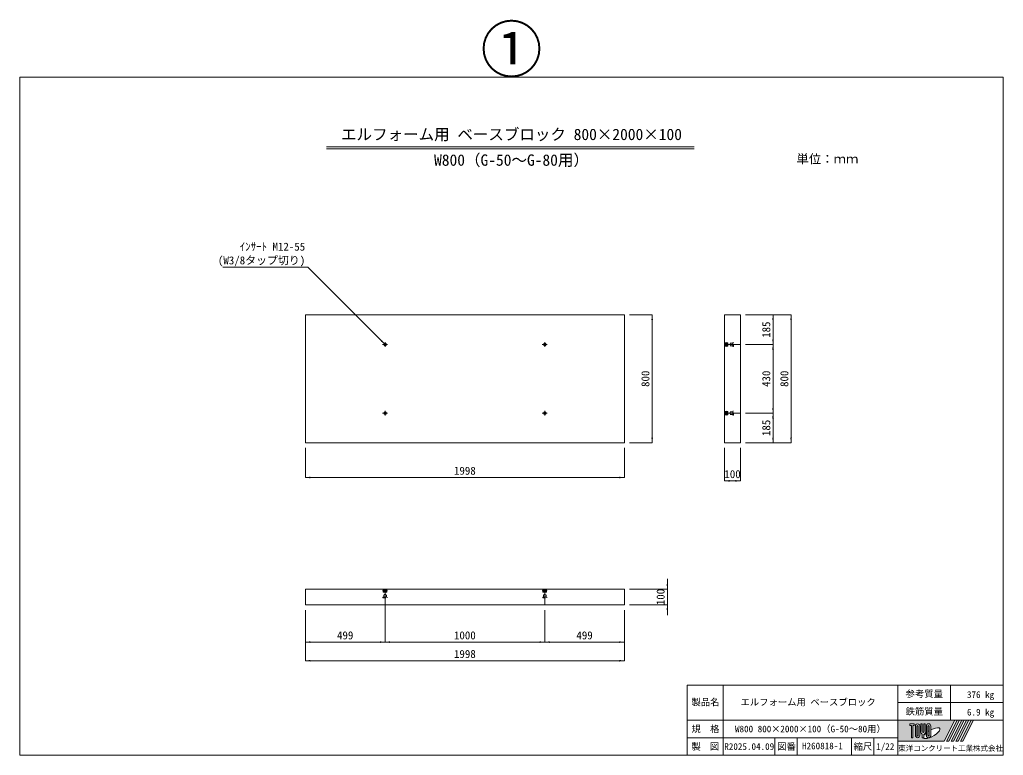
# Model space of a CAD drawing. Units: millimetres at full size; some dimension numbers follow another scale. Extents: x 48 to 43288, y -58809 to -8936.
# Drawn here: x 48 to 6208, y -35691 to -31085 of the extents above; entities that cross this region are included whole.
import ezdxf
from ezdxf.enums import TextEntityAlignment as Align

# ---------------------------------------------------------------- set-up
doc = ezdxf.new("R2010")
doc.units = ezdxf.units.MM
doc.header["$LTSCALE"] = 75
doc.linetypes.add('USER2', pattern=[8.5725, 5.715, -0.9525, 0.9525, -0.9525])
doc.linetypes.add('USER3', pattern=[0.405, 0.225, -0.18])
for name, color, linetype, lineweight in [('_0-0_', 7, 'Continuous', 9), ('寸法線', 7, 'Continuous', 9), ('引出線', 4, 'Continuous', 9), ('本体', 7, 'Continuous', 9), ('枠', 5, 'Continuous', 5), ('補助線', 8, 'Continuous', 13), ('ｲﾝｻｰﾄ', 3, 'USER3', 5)]:
    doc.layers.add(name, color=color, linetype=linetype, lineweight=lineweight)
doc.styles.add('ＭＳ ゴシック', font='')
doc.styles.get('ＭＳ ゴシック').set_extended_font_data('MS Gothic')

# ---------------------------------------------------------------- blocks, each defined once
blk = doc.blocks.new('filled_arrow')
at = {"color": 0, "linetype": 'Continuous', "lineweight": -2}
blk.add_solid([(7.5, 1.25), (0, 0), (7.5, -1.25)], dxfattribs=at)

msp = doc.modelspace()

# ---------------------------------------------------------------- hatches: boundary and pattern name
at = {"layer": '枠'}
h = msp.add_hatch(color=7, dxfattribs=at)
h.paths.add_polyline_path([(5547.52, -35470.69), (5547.52, -35602.69), (5837.92, -35602.69), (5903.92, -35470.69)])
edge = h.paths.add_edge_path(flags=16)
edge.add_ellipse((5758.36, -35551.95), major_axis=(51.71744, 28.94828), ratio=0.3471473417839755, start_angle=-144.31121551620072, end_angle=72.18990366955182, ccw=False)
edge.add_ellipse((5739.21, -35564.45), major_axis=(-0, 17.6), ratio=0.8463541477272727, start_angle=-160.70345668549217, end_angle=-90.00000000003904)
edge.add_line((5754.11, -35564.45), (5754.11, -35530.9))
edge = h.paths.add_edge_path(flags=16)
edge.add_ellipse((5739.21, -35508.94), major_axis=(-0, 16.24615), ratio=0.8463541586519492, start_angle=-89.99999999999164, end_angle=90.00000000000801, ccw=False)
edge.add_line((5752.96, -35508.94), (5752.96, -35564.45))
edge.add_ellipse((5739.21, -35564.45), major_axis=(0, 16.24615), ratio=0.8463541586519492, start_angle=90.00000000000955, end_angle=-89.99999999999051, ccw=False)
edge.add_line((5725.46, -35564.45), (5725.46, -35508.94))
edge = h.paths.add_edge_path(flags=16)
edge.add_line((5743.8, -35508.94), (5743.8, -35564.45))
edge.add_ellipse((5739.21, -35564.45), major_axis=(-0, 5.41538), ratio=0.8463540450032638, start_angle=89.99999999995185, end_angle=-90.00000000004849, ccw=False)
edge.add_line((5734.63, -35564.45), (5734.63, -35508.94))
edge.add_ellipse((5739.21, -35508.94), major_axis=(-0, 5.41538), ratio=0.8463540450032638, start_angle=-90.00000000008623, end_angle=89.99999999991343, ccw=False)
edge = h.paths.add_edge_path(flags=16)
edge.add_line((5742.65, -35537.31), (5742.65, -35564.45))
edge.add_ellipse((5739.21, -35564.45), major_axis=(0, 4.06154), ratio=0.8463542628432875, start_angle=90.0000000001412, end_angle=-89.99999999985943, ccw=False)
edge.add_line((5735.78, -35564.45), (5735.78, -35541.75))
edge.add_ellipse((5758.36, -35551.95), major_axis=(51.71744, 28.94828), ratio=0.34714734178397555, start_angle=107.79174141112958, end_angle=126.4713182157414, ccw=False)
edge = h.paths.add_edge_path(flags=16)
edge.add_line((5718.59, -35492.69), (5718.59, -35542.45))
edge.add_ellipse((5704.84, -35542.45), major_axis=(0, 16.24615), ratio=0.8463541586519492, start_angle=-163.341166640683, end_angle=-89.99999999999886, ccw=False)
edge.add_line((5709.42, -35557.76), (5709.42, -35580.69))
edge.add_line((5709.42, -35580.69), (5700.25, -35580.69))
edge.add_line((5700.25, -35580.69), (5700.25, -35557.76))
edge.add_ellipse((5704.84, -35542.45), major_axis=(-0, 16.24615), ratio=0.8463541586519492, start_angle=89.99999999999824, end_angle=163.341166640683, ccw=False)
edge.add_line((5691.09, -35542.45), (5691.09, -35492.69))
edge.add_line((5691.09, -35492.69), (5700.25, -35492.69))
edge.add_line((5700.25, -35492.69), (5700.25, -35542.45))
edge.add_ellipse((5704.84, -35542.45), major_axis=(0, 5.41538), ratio=0.8463540450032638, start_angle=90.00000000001921, end_angle=-89.9999999999812)
edge.add_line((5709.42, -35542.45), (5709.42, -35492.69))
edge.add_line((5709.42, -35492.69), (5718.59, -35492.69))
edge = h.paths.add_edge_path(flags=16)
edge.add_line((5724.32, -35550.44), (5724.32, -35564.45))
edge.add_ellipse((5739.21, -35564.45), major_axis=(0, 17.6), ratio=0.8463541477272727, start_angle=90.0000000000089, end_angle=-171.54427023795384)
edge.add_ellipse((5758.36, -35551.95), major_axis=(51.71744, 28.94828), ratio=0.34714734178397555, start_angle=-178.6495357001653, end_angle=-148.2924416644072, ccw=False)
edge.add_line((5707.45, -35582.05), (5710.57, -35582.05))
edge.add_line((5710.57, -35582.05), (5710.57, -35564.89))
edge.add_ellipse((5758.36, -35551.95), major_axis=(51.71744, 28.94828), ratio=0.3471473417839755, start_angle=148.21912000477957, end_angle=165.90812145711823, ccw=False)
edge = h.paths.add_edge_path(flags=16)
edge.add_ellipse((5670.46, -35508.94), major_axis=(0, 16.24615), ratio=0.8463541586519492, start_angle=-89.99999999995396, end_angle=90.00000000004627, ccw=False)
edge.add_line((5684.21, -35508.94), (5684.21, -35564.45))
edge.add_ellipse((5670.46, -35564.45), major_axis=(-0, 16.24615), ratio=0.8463541586519492, start_angle=89.9999999999743, end_angle=-90.00000000002598, ccw=False)
edge.add_line((5656.71, -35564.45), (5656.71, -35508.94))
edge = h.paths.add_edge_path(flags=16)
edge.add_line((5675.05, -35508.94), (5675.05, -35564.45))
edge.add_ellipse((5670.46, -35564.45), major_axis=(0, 5.41538), ratio=0.8463540450032638, start_angle=90.0000000000386, end_angle=-89.99999999996095, ccw=False)
edge.add_line((5665.88, -35564.45), (5665.88, -35508.94))
edge.add_ellipse((5670.46, -35508.94), major_axis=(-0, 5.41538), ratio=0.8463540450032638, start_angle=-90.00000000008623, end_angle=89.99999999991343, ccw=False)
h.paths.add_polyline_path([(5649.84, -35492.69), (5649.84, -35503.52), (5640.67, -35503.52), (5640.67, -35580.69), (5631.5, -35580.69), (5631.5, -35503.52), (5622.34, -35503.52), (5622.34, -35492.69)], flags=16)
for points in [[(5852.44, -35602.69), (5866.96, -35602.69), (5932.96, -35470.69), (5918.44, -35470.69)], [(5962, -35470.69), (5947.48, -35470.69), (5881.48, -35602.69), (5896, -35602.69)], [(5991.04, -35470.69), (5976.52, -35470.69), (5910.52, -35602.69), (5925.04, -35602.69)], [(6020.08, -35470.69), (6005.56, -35470.69), (5939.56, -35602.69), (5954.08, -35602.69)]]:
    msp.add_hatch(color=7, dxfattribs=at).paths.add_polyline_path(points)

# ---------------------------------------------------------------- linework, layer by layer
at = {"layer": '_0-0_'}
for p, q in [((1968.61, -31893.61), (4271.2, -31893.61)), ((1968.75, -31881.72), (4271.2, -31881.72))]:
    msp.add_line(p, q, dxfattribs=at)
at = {"layer": '寸法線'}
for p, q in [((3866.48, -32933.4), (4008.38, -32933.4)), ((4008.38, -33733.4), (4008.38, -32933.4)), ((4593.83, -32933.4), (4878.26, -32933.4)), ((4593.83, -32933.4), (4765.16, -32933.4)), ((4765.16, -33118.4), (4765.16, -32933.4)), ((4878.26, -33733.4), (4878.26, -32933.4)), ((4593.83, -33118.4), (4765.16, -33118.4)), ((4593.83, -33118.4), (4765.16, -33118.4)), ((4765.16, -33548.4), (4765.16, -33118.4)), ((4593.83, -33548.4), (4765.16, -33548.4)), ((4593.83, -33548.4), (4765.16, -33548.4)), ((4765.16, -33733.4), (4765.16, -33548.4)), ((3866.48, -33733.4), (4008.38, -33733.4)), ((4593.83, -33733.4), (4878.26, -33733.4)), ((4593.83, -33733.4), (4765.16, -33733.4)), ((1836.48, -33765.4), (1836.48, -33951.35)), ((3834.48, -33765.4), (3834.48, -33951.35)), ((4461.83, -33765.4), (4461.83, -33972.48)), ((4561.83, -33765.4), (4561.83, -33972.48)), ((1836.48, -33951.35), (3834.48, -33951.35)), ((4461.83, -33972.48), (4561.83, -33972.48)), ((4103.47, -34813.56), (4103.47, -34585.56)), ((3866.48, -34649.56), (4103.47, -34649.56)), ((1836.48, -34781.56), (1836.48, -35098.58)), ((2335.48, -34781.56), (2335.48, -34981.93)), ((2335.48, -34781.56), (2335.48, -34981.93)), ((3335.48, -34781.56), (3335.48, -34981.93)), ((3335.48, -34781.56), (3335.48, -34981.93)), ((3834.48, -34781.56), (3834.48, -35098.58)), ((3834.48, -34781.56), (3834.48, -34981.93)), ((3866.48, -34749.56), (4103.47, -34749.56)), ((1836.48, -34813.56), (1836.48, -34981.93)), ((1836.48, -34981.93), (2335.48, -34981.93)), ((2335.48, -34981.93), (3335.48, -34981.93)), ((3335.48, -34981.93), (3834.48, -34981.93)), ((1836.48, -35098.58), (3834.48, -35098.58))]:
    msp.add_line(p, q, dxfattribs=at)
at = {"layer": '寸法線', "linetype": 'USER2'}
for p, q in [((2320.59, -33118.4), (2350.37, -33118.4)), ((2335.48, -33133.29), (2335.48, -33103.5)), ((3320.59, -33118.4), (3350.37, -33118.4)), ((3335.48, -33133.29), (3335.48, -33103.5)), ((2320.59, -33548.4), (2350.37, -33548.4)), ((2335.48, -33563.29), (2335.48, -33533.5)), ((3320.59, -33548.4), (3350.37, -33548.4)), ((3335.48, -33563.29), (3335.48, -33533.5))]:
    msp.add_line(p, q, dxfattribs=at)
at = {"layer": '引出線'}
msp.add_lwpolyline([(2335.48, -33118.4), (1852.07, -32634.98), (1319.06, -32634.98)], dxfattribs=at)
at = {"layer": '本体'}
for p, q in [((3834.48, -32933.4), (1836.48, -32933.4)), ((1836.48, -32933.4), (1836.48, -33733.4)), ((3834.48, -33733.4), (3834.48, -32933.4)), ((4461.83, -32933.4), (4561.83, -32933.4)), ((4461.83, -32933.4), (4461.83, -33733.4)), ((4561.83, -32933.4), (4561.83, -33733.4)), ((1836.48, -33733.4), (3834.48, -33733.4)), ((4461.83, -33733.4), (4561.83, -33733.4)), ((1836.48, -34649.56), (1836.48, -34749.56)), ((1836.48, -34649.56), (3834.48, -34649.56)), ((3834.48, -34649.56), (3834.48, -34749.56)), ((1836.48, -34749.56), (3834.48, -34749.56))]:
    msp.add_line(p, q, dxfattribs=at)
at = {"layer": '枠', "lineweight": 20}
for p, q in [((47.52, -31444.69), (6207.52, -31444.69)), ((47.52, -35690.69), (47.52, -31444.69)), ((6207.52, -35690.69), (6207.52, -31444.69)), ((4227.52, -35690.69), (4227.52, -35250.69)), ((6207.52, -35250.69), (4227.52, -35250.69)), ((4454.06, -35690.69), (4454.06, -35250.69)), ((5547.52, -35690.69), (5547.52, -35250.69)), ((5877.52, -35470.69), (5877.52, -35250.69)), ((6207.52, -35360.69), (5547.52, -35360.69)), ((6207.52, -35470.69), (4227.52, -35470.69)), ((5547.52, -35580.69), (4227.52, -35580.69)), ((4776.42, -35690.69), (4776.42, -35580.69)), ((4916.42, -35690.69), (4916.42, -35580.69)), ((5257.52, -35690.69), (5257.52, -35580.69)), ((5397.52, -35690.69), (5397.52, -35580.69)), ((47.52, -35690.69), (6207.52, -35690.69))]:
    msp.add_line(p, q, dxfattribs=at)
at = {"layer": '枠'}
for p, q in [((5547.52, -35470.69), (5903.92, -35470.69)), ((5547.52, -35470.69), (5547.52, -35602.69)), ((5903.92, -35470.69), (5837.92, -35602.69)), ((5918.44, -35470.69), (5852.44, -35602.69)), ((5932.96, -35470.69), (5866.96, -35602.69)), ((5947.48, -35470.69), (5881.48, -35602.69)), ((5962, -35470.69), (5896, -35602.69)), ((5976.52, -35470.69), (5910.52, -35602.69)), ((5918.44, -35470.69), (5932.96, -35470.69)), ((5991.04, -35470.69), (5925.04, -35602.69)), ((6005.56, -35470.69), (5939.56, -35602.69)), ((5947.48, -35470.69), (5962, -35470.69)), ((6020.08, -35470.69), (5954.08, -35602.69)), ((5976.52, -35470.69), (5991.04, -35470.69)), ((6005.56, -35470.69), (6020.08, -35470.69)), ((5622.34, -35492.69), (5622.34, -35503.52)), ((5622.34, -35492.69), (5649.84, -35492.69)), ((5631.5, -35503.52), (5622.34, -35503.52)), ((5631.5, -35503.52), (5631.5, -35580.69)), ((5640.67, -35503.52), (5640.67, -35580.69)), ((5649.84, -35503.52), (5640.67, -35503.52)), ((5649.84, -35492.69), (5649.84, -35503.52)), ((5656.71, -35508.94), (5656.71, -35564.45)), ((5665.88, -35564.45), (5665.88, -35508.94)), ((5675.05, -35508.94), (5675.05, -35564.45)), ((5684.21, -35564.45), (5684.21, -35508.94)), ((5691.09, -35492.69), (5700.25, -35492.69)), ((5691.09, -35542.45), (5691.09, -35492.69)), ((5700.25, -35492.69), (5700.25, -35542.45)), ((5709.42, -35492.69), (5718.59, -35492.69)), ((5709.42, -35542.45), (5709.42, -35492.69)), ((5718.59, -35492.69), (5718.59, -35542.45)), ((5725.46, -35508.94), (5725.46, -35564.45)), ((5734.63, -35564.45), (5734.63, -35508.94)), ((5735.78, -35564.45), (5735.78, -35541.75)), ((5742.65, -35537.31), (5742.65, -35564.45)), ((5743.8, -35508.94), (5743.8, -35564.45)), ((5752.96, -35564.45), (5752.96, -35508.94)), ((5754.11, -35564.45), (5754.11, -35530.9)), ((5547.52, -35602.69), (5837.92, -35602.69)), ((5640.67, -35580.69), (5631.5, -35580.69)), ((5700.25, -35557.76), (5700.25, -35580.69)), ((5709.42, -35580.69), (5700.25, -35580.69)), ((5707.45, -35582.05), (5710.57, -35582.05)), ((5709.42, -35557.76), (5709.42, -35580.69)), ((5710.57, -35564.89), (5710.57, -35582.05)), ((5724.32, -35550.44), (5724.32, -35564.45)), ((5852.44, -35602.69), (5866.96, -35602.69)), ((5881.48, -35602.69), (5896, -35602.69)), ((5910.52, -35602.69), (5925.04, -35602.69)), ((5939.56, -35602.69), (5954.08, -35602.69))]:
    msp.add_line(p, q, dxfattribs=at)
for centre, major_axis, ratio, start_param, end_param in [((5670.46, -35508.94), (0, 16.24615), 0.846354, 4.71238898038537, 7.853981633975168), ((5670.46, -35508.94), (-0, 5.41538), 0.846354, 4.712388980383416, 7.853981633973203), ((5704.84, -35542.45), (-0, 16.24615), 0.846354, 1.5707963267948708, 2.8017557441349856), ((5704.84, -35542.45), (0, 5.41538), 0.846354, 1.5707963267951803, 4.712388980384968), ((5704.84, -35542.45), (0, 16.24615), 0.846354, 3.4814295630446, 4.7123889803847065), ((5739.21, -35508.94), (-0, 16.24615), 0.846354, 4.712388980384813, 7.853981633974601), ((5739.21, -35508.94), (-0, 5.41538), 0.846354, 4.712388980383416, 7.853981633973203), ((5758.36, -35551.95), (51.71744, 28.94828), 0.347147, 1.681740509796976, 1.8219833196615158), ((5758.36, -35551.95), (51.71744, 28.94828), 0.347147, 4.262185332381571, 7.742916281338565), ((5670.46, -35564.45), (-0, 16.24615), 0.846354, 1.5707963267945175, 4.712388980384306), ((5670.46, -35564.45), (0, 5.41538), 0.846354, 1.5707963267954668, 4.712388980385267), ((5758.36, -35551.95), (51.71744, 28.94828), 0.347147, 3.2093975090572004, 4.200445063285498), ((5758.36, -35551.95), (51.71744, 28.94828), 0.347147, 2.0815196641224487, 2.5155126073167438), ((5739.21, -35564.45), (0, 17.6), 0.846354, 1.570796326795028, 3.315467866329282), ((5739.21, -35564.45), (0, 16.24615), 0.846354, 1.5707963267950384, 4.712388980384831), ((5739.21, -35564.45), (-0, 5.41538), 0.846354, 1.5707963267941856, 4.712388980383974), ((5739.21, -35564.45), (0, 4.06154), 0.846354, 1.5707963267969827, 4.712388980386767), ((5739.21, -35564.45), (-0, 17.6), 0.846354, 3.53384380001426, 4.712388980384113)]:
    msp.add_ellipse(centre, major_axis=major_axis, ratio=ratio, start_param=start_param, end_param=end_param, dxfattribs=at)
at = {"layer": '補助線'}
for p, q in [((4561.83, -33118.4), (4461.83, -33118.4)), ((4461.83, -33118.4), (4516.83, -33118.4)), ((4561.83, -33548.4), (4461.83, -33548.4)), ((4461.83, -33548.4), (4516.83, -33548.4)), ((2335.48, -34783.03), (2335.48, -34649.56)), ((2335.48, -34649.56), (2335.48, -34704.56)), ((3335.48, -34749.56), (3335.48, -34649.56)), ((3335.48, -34649.56), (3335.48, -34704.56))]:
    msp.add_line(p, q, dxfattribs=at)
at = {"layer": 'ｲﾝｻｰﾄ'}
for p, q in [((4461.83, -33107.65), (4471.08, -33106.4)), ((4461.83, -33129.14), (4461.83, -33107.65)), ((4461.83, -33129.14), (4471.08, -33130.4)), ((4466.83, -33126.65), (4466.83, -33110.15)), ((4466.83, -33110.15), (4512.83, -33110.15)), ((4466.83, -33113.15), (4496.83, -33113.15)), ((4466.83, -33123.65), (4496.83, -33123.65)), ((4466.83, -33126.65), (4512.83, -33126.65)), ((4471.08, -33131.64), (4471.08, -33105.15)), ((4471.08, -33105.15), (4472.58, -33105.15)), ((4471.08, -33131.64), (4472.58, -33131.64)), ((4472.58, -33131.64), (4472.58, -33105.15)), ((4481.83, -33107.65), (4472.58, -33106.4)), ((4481.83, -33129.14), (4472.58, -33130.4)), ((4481.83, -33129.14), (4481.83, -33107.65)), ((4496.83, -33123.65), (4496.83, -33113.15)), ((4512.83, -33105.64), (4516.83, -33105.64)), ((4512.83, -33131.15), (4512.83, -33105.64)), ((4512.83, -33131.15), (4516.83, -33131.15)), ((4516.83, -33131.15), (4516.83, -33105.64)), ((4461.83, -33537.65), (4471.08, -33536.4)), ((4461.83, -33559.14), (4461.83, -33537.65)), ((4461.83, -33559.14), (4471.08, -33560.4)), ((4466.83, -33556.65), (4466.83, -33540.15)), ((4466.83, -33540.15), (4512.83, -33540.15)), ((4466.83, -33543.15), (4496.83, -33543.15)), ((4466.83, -33553.65), (4496.83, -33553.65)), ((4466.83, -33556.65), (4512.83, -33556.65)), ((4471.08, -33561.64), (4471.08, -33535.15)), ((4471.08, -33535.15), (4472.58, -33535.15)), ((4471.08, -33561.64), (4472.58, -33561.64)), ((4472.58, -33561.64), (4472.58, -33535.15)), ((4481.83, -33537.65), (4472.58, -33536.4)), ((4481.83, -33559.14), (4472.58, -33560.4)), ((4481.83, -33559.14), (4481.83, -33537.65)), ((4496.83, -33553.65), (4496.83, -33543.15)), ((4512.83, -33535.64), (4516.83, -33535.64)), ((4512.83, -33561.15), (4512.83, -33535.64)), ((4512.83, -33561.15), (4516.83, -33561.15)), ((4516.83, -33561.15), (4516.83, -33535.64)), ((2322.23, -34658.81), (2322.23, -34660.31)), ((2322.23, -34658.81), (2348.73, -34658.81)), ((2322.23, -34660.31), (2348.73, -34660.31)), ((2324.73, -34649.56), (2323.48, -34658.81)), ((2324.73, -34669.56), (2323.48, -34660.31)), ((2324.73, -34649.56), (2346.23, -34649.56)), ((2324.73, -34669.56), (2346.23, -34669.56)), ((2327.23, -34654.56), (2343.73, -34654.56)), ((2327.23, -34654.56), (2327.23, -34700.56)), ((2330.23, -34654.56), (2330.23, -34684.56)), ((2340.73, -34654.56), (2340.73, -34684.56)), ((2343.73, -34654.56), (2343.73, -34700.56)), ((2346.23, -34649.56), (2347.48, -34658.81)), ((2346.23, -34669.56), (2347.48, -34660.31)), ((2348.73, -34658.81), (2348.73, -34660.31)), ((3322.23, -34658.81), (3322.23, -34660.31)), ((3322.23, -34658.81), (3348.73, -34658.81)), ((3322.23, -34660.31), (3348.73, -34660.31)), ((3324.73, -34649.56), (3323.48, -34658.81)), ((3324.73, -34669.56), (3323.48, -34660.31)), ((3324.73, -34649.56), (3346.23, -34649.56)), ((3324.73, -34669.56), (3346.23, -34669.56)), ((3327.23, -34654.56), (3343.73, -34654.56)), ((3327.23, -34654.56), (3327.23, -34700.56)), ((3330.23, -34654.56), (3330.23, -34684.56)), ((3340.73, -34654.56), (3340.73, -34684.56)), ((3343.73, -34654.56), (3343.73, -34700.56)), ((3346.23, -34649.56), (3347.48, -34658.81)), ((3346.23, -34669.56), (3347.48, -34660.31)), ((3348.73, -34658.81), (3348.73, -34660.31)), ((2322.73, -34700.56), (2322.73, -34704.56)), ((2322.73, -34700.56), (2348.23, -34700.56)), ((2322.73, -34704.56), (2348.23, -34704.56)), ((2330.23, -34684.56), (2340.73, -34684.56)), ((2348.23, -34700.56), (2348.23, -34704.56)), ((3322.73, -34700.56), (3322.73, -34704.56)), ((3322.73, -34700.56), (3348.23, -34700.56)), ((3322.73, -34704.56), (3348.23, -34704.56)), ((3330.23, -34684.56), (3340.73, -34684.56)), ((3348.23, -34700.56), (3348.23, -34704.56))]:
    msp.add_line(p, q, dxfattribs=at)
at = {"layer": 'ｲﾝｻｰﾄ', "linetype": 'Continuous', "lineweight": 9}
for centre in [(2335.48, -33118.4), (3335.48, -33118.4), (2335.48, -33548.4), (3335.48, -33548.4)]:
    msp.add_circle(centre, 8.25, dxfattribs=at)

# ---------------------------------------------------------------- block references
at = {"layer": '寸法線', "xscale": 4.27, "yscale": 4.27}
for p, rotation in [((4008.38, -32933.4), 270), ((4765.16, -32933.4), 270), ((4878.26, -32933.4), 270), ((4765.16, -33118.4), 90), ((4765.16, -33118.4), 270), ((4765.16, -33548.4), 90), ((4765.16, -33548.4), 270), ((4008.38, -33733.4), 90), ((4765.16, -33733.4), 90), ((4878.26, -33733.4), 90), ((3834.48, -33951.35), 180), ((4561.83, -33972.48), 180), ((4103.47, -34649.56), 90), ((4103.47, -34749.56), 270), ((2335.48, -34981.93), 180), ((3335.48, -34981.93), 180), ((3834.48, -34981.93), 180), ((3834.48, -35098.58), 180)]:
    msp.add_blockref('filled_arrow', p, dxfattribs=dict(at, rotation=rotation))
for p in [(1836.48, -33951.35), (4461.83, -33972.48), (1836.48, -34981.93), (2335.48, -34981.93), (3335.48, -34981.93), (1836.48, -35098.58)]:
    msp.add_blockref('filled_arrow', p, dxfattribs=at)
at = {"layer": '引出線', "xscale": 4.27, "yscale": 4.27, "rotation": 135}
msp.add_blockref('filled_arrow', (2335.48, -33118.4), dxfattribs=at)

# ---------------------------------------------------------------- texts
at = {"layer": '_0-0_', "style": 'ＭＳ ゴシック'}
for s, height, p in [('エルフォーム用 ベースブロック 800×2000×100', 71.21, (3127.52, -31860.3)), ('W800（G-50～G-80用）', 71.21, (3127.52, -32021.06)), ('単位：ｍｍ', 56.96, (5105.93, -32002.55))]:
    msp.add_text(s, height=height, dxfattribs=at).set_placement(p, align=Align.BOTTOM_CENTER)
msp.add_text('H260818-1', height=41.77, dxfattribs=at).set_placement((4946.89, -35665.26), align=Align.BOTTOM_LEFT)
at = {"layer": '寸法線', "style": 'ＭＳ ゴシック'}
for s, p in [('185', (4722.76, -33025.9)), ('800', (3965.98, -33333.4)), ('430', (4722.76, -33333.4)), ('800', (4835.86, -33333.4)), ('185', (4722.76, -33640.9)), ('100', (4061.07, -34699.56))]:
    msp.add_text(s, height=50.13, rotation=90, dxfattribs=at).set_placement(p, align=Align.MIDDLE_CENTER)
for s, p in [('1998', (2835.48, -33908.95)), ('100', (4511.83, -33930.1)), ('499', (2085.98, -34939.53)), ('1000', (2835.48, -34939.53)), ('499', (3584.98, -34939.53)), ('1998', (2835.48, -35056.18))]:
    msp.add_text(s, height=50.13, dxfattribs=at).set_placement(p, align=Align.MIDDLE_CENTER)
at = {"layer": '引出線', "style": 'ＭＳ ゴシック'}
for s, p in [('ｲﾝｻｰﾄ M12-55', (1425.81, -32546.37)), ('(W3/8タップ切り)', (1289.06, -32632.17))]:
    msp.add_text(s, height=50.13, dxfattribs=at).set_placement(p, align=Align.BOTTOM_LEFT)
at = {"layer": '枠', "color": 7, "style": 'ＭＳ ゴシック'}
for s, height, p in [('参考質量', 41.77, (5712.52, -35305.69)), (' 376 kg', 41.77, (6050.93, -35310.64)), ('製品名', 41.77, (4342.05, -35357.9)), ('エルフォーム用 ベースブロック ', 41.77, (4999.3, -35357.9)), ('鉄筋質量', 41.77, (5712.52, -35415.69)), (' 6.9 kg', 41.77, (6050.93, -35420.64)), ('規\u3000格', 41.77, (4342.05, -35525.69)), ('W800 800×2000×100（G-50～80用）', 41.77, (4999.3, -35525.69)), ('製  図', 41.77, (4340.79, -35635.69)), ('R2025.04.09', 41.77, (4616.31, -35635.69)), ('図番', 41.77, (4849.52, -35635.69)), ('縮尺', 41.77, (5328.13, -35635.69)), ('1/22', 41.77, (5468.44, -35635.69)), ('東洋コンクリート工業株式会社', 33.42, (5877.52, -35646.69))]:
    msp.add_text(s, height=height, dxfattribs=at).set_placement(p, align=Align.MIDDLE_CENTER)
at = {"layer": '補助線', "color": 1, "style": 'ＭＳ ゴシック'}
msp.add_text('①', height=284.8, dxfattribs=at).set_placement((3127.52, -31499.32), align=Align.BOTTOM_CENTER)

doc.saveas('drawing.dxf')
